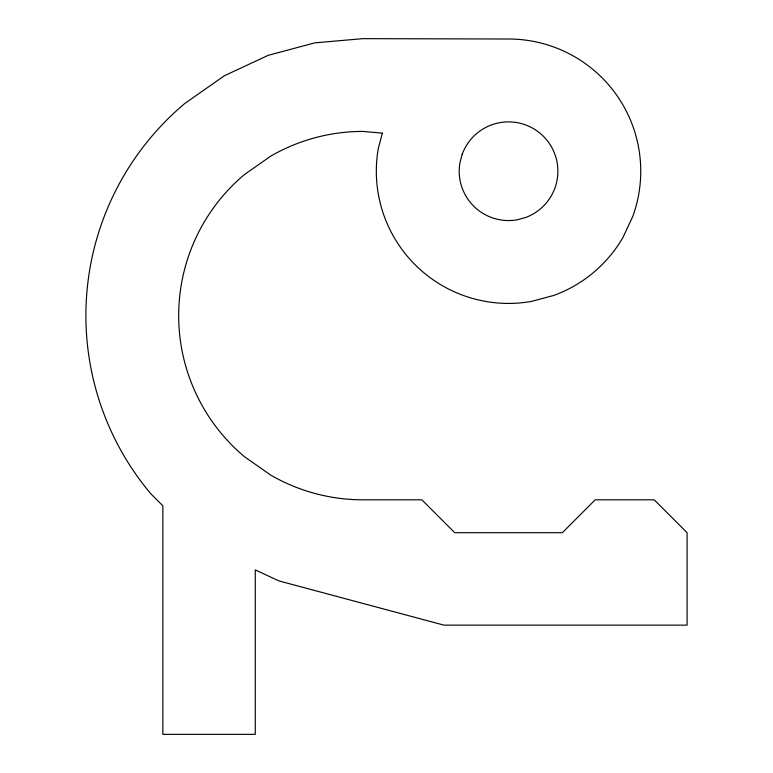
<?xml version="1.0" encoding="UTF-8"?>
<svg xmlns="http://www.w3.org/2000/svg" width="773" height="773" viewBox="0 0 773 773"><rect width="100%" height="100%" fill="white"/><g stroke="black" fill="none" stroke-linecap="round" stroke-linejoin="round"><path stroke-width="1.16" d="M382.393 133.14L378.335 148.252A132.212 132.212 0 0 0 531.495 301.412L553.758 295.45A132.212 132.212 0 0 0 623.038 237.321L632.778 216.43A132.212 132.212 0 0 0 508.537 39.008L362.866 38.65L314.775 42.863L268.134 55.356L224.383 75.754L184.834 103.447A276.976 276.976 0 0 0 150.696 493.657L162.852 505.813L162.852 734.35L255.274 734.35L255.274 569.894L278.908 580.91L443.944 625.135L687.1 625.135L687.1 532.703L654.209 499.812L595.22 499.812L562.329 532.703L454.756 532.703L421.855 499.812L362.866 499.812A184.196 184.196 0 0 1 270.772 475.134L244.471 456.717A184.196 184.196 0 0 1 244.471 174.524L270.772 156.107A184.196 184.196 0 0 1 362.866 131.429L382.393 133.14M462.177 154.339L459.954 162.649A49.337 49.337 0 0 0 517.108 219.803L525.418 217.58A49.337 49.337 0 0 0 543.429 136.328A49.337 49.337 0 0 0 462.177 154.339"/></g></svg>
